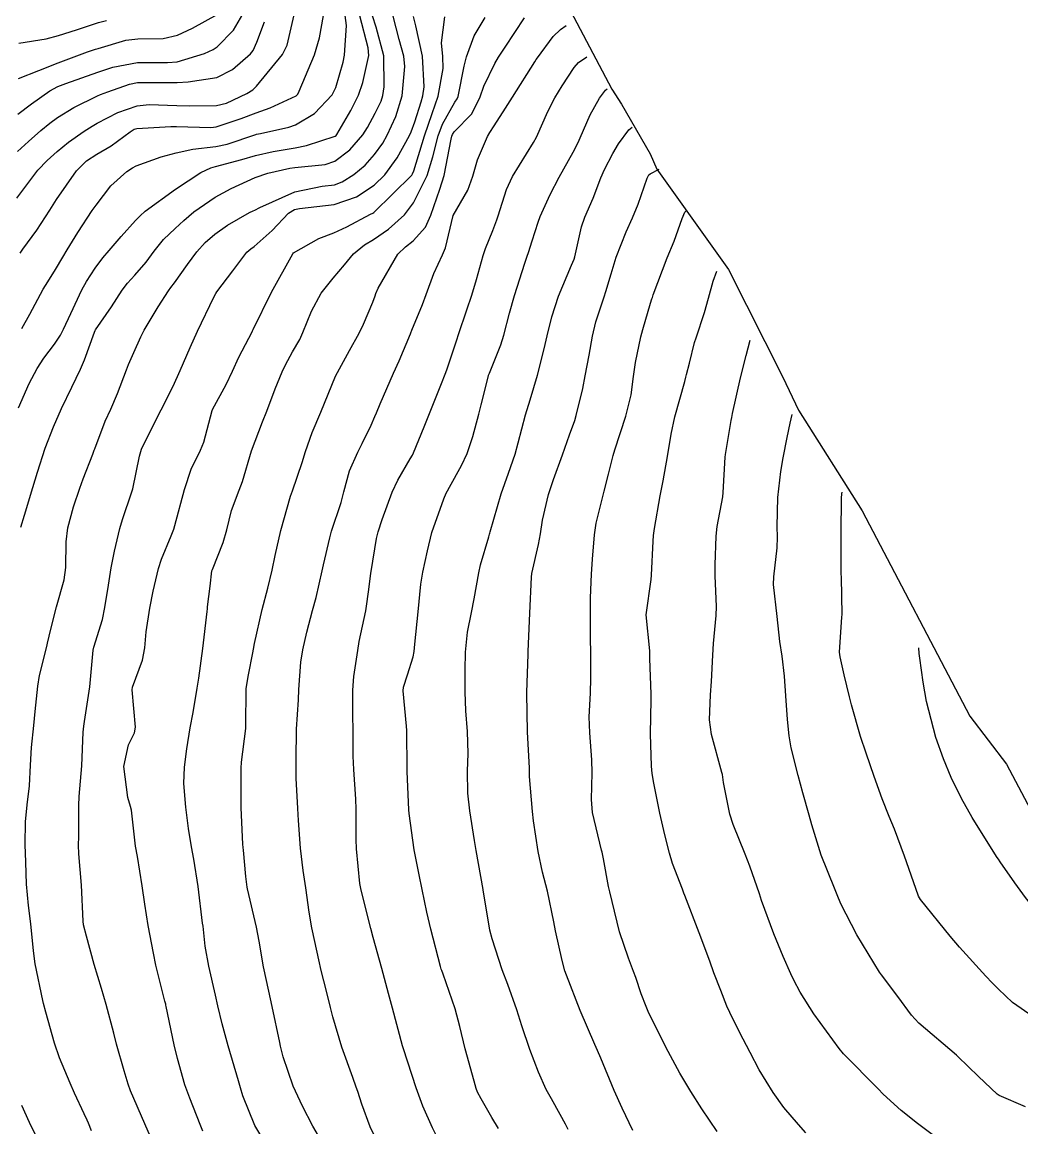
# Model space of a CAD drawing. Header units: metres. Extents: x 318500 to 325275, y 7408834 to 7428799.
# Drawn here: x 322791.5 to 322841.9, y 7421939.7 to 7421995.5 of the extents above; entities that cross this region are included whole.
import ezdxf

# ---------------------------------------------------------------- set-up
doc = ezdxf.new("R2010")
doc.units = ezdxf.units.M
doc.header["$MEASUREMENT"] = 0
for name, color, linetype in [('Area', 45, 'Continuous'), ('Curvas de Nivel 1m', 11, 'Continuous'), ('Curvas de Nivel 5m', 15, 'Continuous'), ('Vias Primárias', 230, 'Continuous')]:
    doc.layers.add(name, color=color, linetype=linetype)

msp = doc.modelspace()

# ---------------------------------------------------------------- linework, layer by layer
at = {"layer": 'Area'}
msp.add_lwpolyline([(322816.29, 7422001.493), (322821.261, 7421992.071), (322821.738, 7421991.32), (322823.187, 7421988.826), (322823.522, 7421988.049), (322827.132, 7421982.987), (322829.877, 7421977.55), (322830.654, 7421975.887), (322833.865, 7421970.825), (322839.297, 7421960.473), (322841.143, 7421958.038), (322849.706, 7421941.869)], dxfattribs=at)
at = {"layer": 'Curvas de Nivel 1m', "flags": 128}
for points, elevation in [([(322791.266, 7421986.579), (322792.334, 7421987.994), (322792.792, 7421988.483), (322793.294, 7421988.928), (322793.875, 7421989.398), (322794.663, 7421989.96), (322795.058, 7421990.209), (322795.316, 7421990.357), (322796.365, 7421990.899), (322797.33, 7421991.244), (322797.943, 7421991.308), (322799.33, 7421991.256), (322799.99, 7421991.231), (322801.331, 7421991.252), (322801.826, 7421991.372), (322802.864, 7421991.855), (322803.155, 7421992.039), (322803.344, 7421992.221), (322804.661, 7421993.83), (322804.894, 7421994.3), (322805.24, 7421995.822)], 789), ([(322791.322, 7421990.819), (322791.999, 7421991.331), (322792.924, 7421991.986), (322793.342, 7421992.208), (322793.732, 7421992.362), (322795.35, 7421992.936), (322796.106, 7421993.189), (322797.355, 7421993.423), (322798.869, 7421993.422), (322799.356, 7421993.462), (322800.724, 7421993.88), (322801.159, 7421994.077), (322801.365, 7421994.205), (322802.194, 7421995.046), (322802.657, 7421995.857)], 787), ([(322791.344, 7421976.007), (322791.897, 7421977.24), (322792.285, 7421977.993), (322792.632, 7421978.514), (322793.169, 7421979.217), (322793.475, 7421979.676), (322793.622, 7421979.973), (322793.983, 7421980.764), (322794.538, 7421981.96), (322794.774, 7421982.389), (322795.217, 7421983.06), (322795.604, 7421983.567), (322795.917, 7421983.943), (322796.53, 7421984.648), (322797.253, 7421985.453), (322797.483, 7421985.7), (322797.731, 7421985.923), (322799.271, 7421987.041), (322800.534, 7421987.881), (322801.041, 7421988.117), (322801.285, 7421988.18), (322802.609, 7421988.538), (322803.293, 7421988.737), (322804.19, 7421988.943), (322805.3, 7421989.122), (322805.874, 7421989.239), (322807.309, 7421989.71), (322807.358, 7421989.74), (322807.396, 7421989.789), (322808.106, 7421991.004), (322808.495, 7421991.778), (322808.708, 7421992.415), (322809.008, 7421993.774), (322808.972, 7421994.168), (322808.547, 7421995.778)], 792), ([(322791.346, 7421992.621), (322792.369, 7421993.014), (322793.354, 7421993.414), (322794.833, 7421993.958), (322795.226, 7421994.088), (322795.363, 7421994.133), (322796.759, 7421994.547), (322797.37, 7421994.622), (322798.643, 7421994.639), (322799.373, 7421994.794), (322800.116, 7421995.151), (322801.39, 7421995.854)], 786), ([(322791.477, 7421970.003), (322791.652, 7421970.603), (322792.07, 7421971.995), (322792.303, 7421972.771), (322792.702, 7421973.986), (322793.111, 7421975.05), (322793.527, 7421975.974), (322794.048, 7421977.055), (322794.482, 7421977.96), (322794.686, 7421978.428), (322795.178, 7421979.825), (322795.214, 7421979.915), (322795.23, 7421979.95), (322796.035, 7421981.098), (322796.576, 7421981.936), (322796.839, 7421982.3), (322797.212, 7421982.708), (322797.78, 7421983.363), (322798.188, 7421983.916), (322798.654, 7421984.494), (322799.247, 7421985.058), (322799.691, 7421985.456), (322800.193, 7421985.886), (322801.268, 7421986.63), (322802.068, 7421987.066), (322803.278, 7421987.623), (322803.924, 7421987.84), (322805.018, 7421988.09), (322805.285, 7421988.127), (322806.801, 7421988.283), (322807.29, 7421988.448), (322808.055, 7421989.026), (322808.702, 7421989.776), (322808.942, 7421990.148), (322809.326, 7421990.867), (322809.624, 7421991.477), (322809.712, 7421991.764), (322809.772, 7421992.191), (322809.77, 7421993.764), (322809.381, 7421995.202), (322809.188, 7421995.772)], 793), ([(322791.516, 7421980.005), (322791.927, 7421980.739), (322792.597, 7421981.989), (322792.823, 7421982.369), (322793.215, 7421982.99), (322793.591, 7421983.608), (322793.807, 7421983.971), (322794.35, 7421984.856), (322795.07, 7421985.953), (322795.263, 7421986.237), (322796.007, 7421987.208), (322796.81, 7421987.935), (322797.096, 7421988.119), (322797.284, 7421988.214), (322798.543, 7421988.66), (322799.294, 7421988.864), (322800.131, 7421989.054), (322801.3, 7421989.19), (322801.862, 7421989.304), (322803.309, 7421989.797), (322803.351, 7421989.808), (322803.556, 7421989.846), (322804.973, 7421990.167), (322805.317, 7421990.282), (322806.277, 7421990.855), (322807.164, 7421991.793), (322807.344, 7421992.155), (322807.712, 7421993.431), (322807.785, 7421993.786), (322807.875, 7421995.292), (322807.821, 7421995.786)], 791), ([(322795.035, 7421939.553), (322794.879, 7421939.947), (322794.808, 7421940.104), (322794.655, 7421940.425), (322794.169, 7421941.462), (322793.953, 7421941.961), (322793.418, 7421943.24), (322793.165, 7421943.973), (322792.723, 7421945.537), (322792.615, 7421945.981), (322792.581, 7421946.132), (322792.2, 7421947.985), (322792.109, 7421948.637), (322791.966, 7421949.988), (322791.854, 7421950.929), (322791.759, 7421951.991), (322791.714, 7421953.098), (322791.686, 7421953.991), (322791.7, 7421955.139), (322791.791, 7421955.991), (322791.902, 7421956.962), (322791.953, 7421957.989), (322792.007, 7421958.881), (322792.124, 7421959.988), (322792.2, 7421960.708), (322792.329, 7421961.986), (322792.417, 7421962.517), (322792.773, 7421963.982), (322792.811, 7421964.142), (322792.979, 7421964.85), (322793.265, 7421965.976), (322793.645, 7421967.336), (322793.734, 7421967.969), (322793.756, 7421969.253), (322793.839, 7421969.968), (322794.12, 7421971.023), (322794.436, 7421971.96), (322794.606, 7421972.428), (322795.096, 7421973.673), (322795.172, 7421973.876), (322795.199, 7421973.949), (322795.726, 7421975.332), (322795.998, 7421975.941), (322796.338, 7421976.731), (322796.794, 7421977.934), (322796.894, 7421978.192), (322797.163, 7421978.809), (322797.515, 7421979.585), (322797.685, 7421979.922), (322798.383, 7421981.103), (322798.909, 7421981.904), (322799.032, 7421982.073), (322799.206, 7421982.312), (322799.865, 7421983.246), (322800.336, 7421983.883), (322800.767, 7421984.347), (322801.243, 7421984.77), (322801.885, 7421985.229), (322802.993, 7421985.853), (322803.172, 7421985.94), (322803.261, 7421985.98), (322803.522, 7421986.105), (322805.271, 7421986.9), (322806.659, 7421987.185), (322807.275, 7421987.259), (322807.66, 7421987.402), (322808.244, 7421987.78), (322808.816, 7421988.246), (322809.295, 7421988.78), (322809.709, 7421989.359), (322809.933, 7421989.761), (322810.372, 7421990.706), (322810.683, 7421991.75), (322810.825, 7421993.218), (322810.77, 7421993.749), (322810.536, 7421994.589), (322810.23, 7421995.757)], 794), ([(322800.645, 7421939.54), (322800.513, 7421939.872), (322799.983, 7421941.2), (322799.74, 7421941.884), (322799.365, 7421943.215), (322799.204, 7421943.892), (322798.797, 7421945.83), (322798.782, 7421945.899), (322798.771, 7421945.94), (322798.732, 7421946.102), (322798.276, 7421947.905), (322798.147, 7421948.519), (322797.892, 7421949.909), (322797.716, 7421950.991), (322797.592, 7421951.912), (322797.346, 7421953.393), (322797.256, 7421953.916), (322797.041, 7421955.734), (322797.004, 7421955.919), (322796.867, 7421956.371), (322796.662, 7421957.923), (322796.901, 7421959.024), (322797.202, 7421959.623), (322797.25, 7421959.917), (322797.079, 7421961.786), (322797.093, 7421961.928), (322797.594, 7421963.287), (322797.711, 7421963.919), (322797.782, 7421964.722), (322797.968, 7421965.915), (322798.144, 7421966.771), (322798.413, 7421967.909), (322798.556, 7421968.378), (322799.045, 7421969.563), (322799.145, 7421969.803), (322799.179, 7421969.898), (322799.225, 7421970.071), (322799.722, 7421971.89), (322800.058, 7421972.913), (322800.523, 7421973.879), (322800.694, 7421974.288), (322801.111, 7421975.87), (322801.131, 7421975.921), (322801.822, 7421977.184), (322802.13, 7421977.86), (322802.449, 7421978.569), (322803.121, 7421979.851), (322803.143, 7421979.888), (322803.181, 7421979.967), (322804.097, 7421981.837), (322805.18, 7421983.771), (322805.21, 7421983.82), (322806.485, 7421984.557), (322807.246, 7421984.837), (322807.901, 7421985.133), (322809.094, 7421985.772), (322809.204, 7421985.827), (322809.261, 7421985.867), (322811.168, 7421987.742), (322811.216, 7421987.806), (322811.283, 7421987.965), (322811.82, 7421989.732), (322812.201, 7421990.853), (322812.501, 7421991.723), (322812.761, 7421993.126), (322812.739, 7421993.719), (322812.675, 7421994.416), (322812.833, 7421995.718)], 796), ([(322804.219, 7421938.231), (322803.268, 7421939.834), (322802.665, 7421941.329), (322802.548, 7421941.721), (322802.51, 7421941.842), (322802.441, 7421942.076), (322801.911, 7421943.852), (322801.614, 7421944.959), (322801.401, 7421945.86), (322801.277, 7421946.403), (322800.936, 7421947.867), (322800.765, 7421948.87), (322800.651, 7421949.872), (322800.628, 7421950.027), (322800.403, 7421951.876), (322800.195, 7421953.25), (322800.078, 7421953.881), (322799.924, 7421954.804), (322799.778, 7421955.886), (322799.691, 7421957.074), (322799.722, 7421957.888), (322799.839, 7421958.825), (322800.008, 7421959.884), (322800.15, 7421960.653), (322800.362, 7421961.879), (322800.438, 7421962.387), (322800.636, 7421963.875), (322800.852, 7421965.736), (322800.869, 7421965.872), (322800.883, 7421965.98), (322801.007, 7421967.026), (322801.101, 7421967.787), (322801.125, 7421967.869), (322801.674, 7421969.23), (322801.844, 7421969.862), (322802.087, 7421970.833), (322802.469, 7421971.856), (322802.633, 7421972.298), (322803.1, 7421973.85), (322803.657, 7421975.307), (322803.859, 7421975.839), (322804.281, 7421976.973), (322804.634, 7421977.828), (322804.807, 7421978.174), (322805.165, 7421978.83), (322805.526, 7421979.464), (322805.686, 7421979.812), (322806.118, 7421980.885), (322806.611, 7421981.799), (322807.218, 7421982.553), (322807.78, 7421983.229), (322808.231, 7421983.78), (322808.788, 7421984.224), (322809.241, 7421984.495), (322809.995, 7421985.013), (322810.801, 7421985.747), (322811.266, 7421986.346), (322811.95, 7421987.73), (322812.228, 7421988.66), (322812.504, 7421989.722), (322812.726, 7421990.312), (322813.336, 7421991.427), (322813.451, 7421991.596), (322813.502, 7421991.708), (322813.817, 7421993.244), (322813.935, 7421993.704), (322814.309, 7421994.768), (322814.87, 7421995.695)], 797), ([(322791.294, 7421988.935), (322791.858, 7421989.446), (322792.482, 7421989.992), (322792.939, 7421990.362), (322793.32, 7421990.647), (322794.14, 7421991.155), (322795.337, 7421991.737), (322795.484, 7421991.802), (322795.85, 7421991.945), (322796.95, 7421992.327), (322797.345, 7421992.407), (322797.834, 7421992.411), (322799.345, 7421992.407), (322799.9, 7421992.446), (322801.348, 7421992.659), (322802.142, 7421993.072), (322803.04, 7421993.853), (322803.181, 7421994.034), (322803.369, 7421994.446), (322803.757, 7421995.472)], 788), ([(322806.639, 7421939.029), (322806.186, 7421939.797), (322805.658, 7421940.803), (322805.191, 7421941.812), (322804.692, 7421943.283), (322804.558, 7421943.821), (322804.516, 7421944.009), (322804.134, 7421945.826), (322803.966, 7421946.599), (322803.702, 7421947.83), (322803.479, 7421949.123), (322803.341, 7421949.834), (322802.885, 7421951.763), (322802.872, 7421951.839), (322802.815, 7421952.387), (322802.694, 7421953.707), (322802.679, 7421953.842), (322802.658, 7421954.017), (322802.574, 7421955.853), (322802.566, 7421956.152), (322802.569, 7421957.853), (322802.591, 7421958.155), (322802.805, 7421959.851), (322802.809, 7421959.954), (322802.831, 7421961.851), (322802.837, 7421961.956), (322802.95, 7421962.542), (322803.158, 7421963.656), (322803.194, 7421963.847), (322803.249, 7421964.122), (322803.629, 7421965.84), (322803.918, 7421966.924), (322804.143, 7421967.833), (322804.287, 7421968.575), (322804.567, 7421969.827), (322805.067, 7421971.551), (322805.16, 7421971.819), (322805.645, 7421973.259), (322805.812, 7421973.809), (322806.15, 7421974.769), (322806.581, 7421975.798), (322807.144, 7421977.159), (322807.335, 7421977.601), (322807.427, 7421977.787), (322808.039, 7421978.91), (322808.519, 7421979.777), (322808.735, 7421980.226), (322809.204, 7421981.345), (322809.321, 7421981.655), (322809.365, 7421981.768), (322809.485, 7421982.038), (322810.474, 7421983.751), (322810.852, 7421984.129), (322811.24, 7421984.436), (322811.866, 7421985.116), (322812.139, 7421985.727), (322812.593, 7421987.034), (322812.808, 7421987.717), (322813.158, 7421989.563), (322813.193, 7421989.712), (322813.224, 7421989.799), (322813.313, 7421989.923), (322814.191, 7421990.838), (322814.624, 7421991.697), (322814.807, 7421992.234), (322815.357, 7421993.374), (322815.55, 7421993.687), (322815.879, 7421994.193), (322816.849, 7421995.668)], 798), ([(322809.501, 7421938.888), (322809.078, 7421939.756), (322808.661, 7421940.898), (322808.449, 7421941.545), (322808.376, 7421941.764), (322808.194, 7421942.251), (322807.65, 7421943.776), (322807.195, 7421945.311), (322807.079, 7421945.785), (322807.015, 7421946.068), (322806.743, 7421947.13), (322806.607, 7421947.651), (322806.573, 7421947.793), (322806.517, 7421948.03), (322806.127, 7421949.8), (322806.004, 7421950.59), (322805.833, 7421951.805), (322805.694, 7421952.682), (322805.556, 7421953.809), (322805.456, 7421955.206), (322805.424, 7421955.812), (322805.351, 7421957.345), (322805.342, 7421957.813), (322805.337, 7421958.256), (322805.37, 7421959.813), (322805.457, 7421961.287), (322805.484, 7421961.812), (322805.586, 7421963.185), (322805.676, 7421963.809), (322805.875, 7421964.702), (322806.173, 7421965.802), (322806.345, 7421966.455), (322806.648, 7421967.796), (322806.717, 7421968.102), (322807.045, 7421969.462), (322807.109, 7421969.73), (322807.125, 7421969.789), (322807.607, 7421971.242), (322807.753, 7421971.783), (322808.033, 7421972.833), (322808.446, 7421973.777), (322808.669, 7421974.211), (322809.121, 7421975.146), (322809.317, 7421975.577), (322809.397, 7421975.766), (322809.582, 7421976.211), (322810.252, 7421977.753), (322810.529, 7421978.38), (322811.106, 7421979.741), (322811.128, 7421979.794), (322811.183, 7421979.924), (322811.713, 7421981.222), (322811.903, 7421981.73), (322812.283, 7421982.786), (322812.714, 7421983.718), (322812.867, 7421984.084), (322813.26, 7421985.71), (322813.993, 7421986.989), (322814.241, 7421987.7), (322814.476, 7421988.52), (322814.986, 7421989.693), (322815.106, 7421989.899), (322815.318, 7421990.236), (322815.897, 7421991.116), (322816.248, 7421991.676), (322817.367, 7421993.459), (322817.448, 7421993.58), (322817.502, 7421993.658), (322818.301, 7421994.726), (322818.664, 7421995.09), (322818.96, 7421995.29)], 799), ([(322815.54, 7421939.671), (322815.208, 7421940.227), (322814.665, 7421941.165), (322814.489, 7421941.512), (322814.418, 7421941.693), (322814.31, 7421942.059), (322813.868, 7421943.698), (322813.593, 7421944.825), (322813.353, 7421945.704), (322812.748, 7421947.46), (322812.682, 7421947.644), (322812.66, 7421947.711), (322812.621, 7421947.843), (322812.128, 7421949.72), (322811.936, 7421950.58), (322811.703, 7421951.727), (322811.549, 7421952.461), (322811.295, 7421953.733), (322811.033, 7421955.562), (322811.021, 7421955.738), (322810.947, 7421957.682), (322810.947, 7421957.739), (322810.946, 7421957.794), (322810.927, 7421959.74), (322810.913, 7421959.96), (322810.736, 7421961.743), (322810.755, 7421961.931), (322810.952, 7421962.55), (322811.241, 7421963.461), (322811.29, 7421963.735), (322811.327, 7421964.088), (322811.492, 7421965.732), (322811.621, 7421967.12), (322811.731, 7421967.729), (322811.96, 7421968.802), (322812.179, 7421969.723), (322812.785, 7421971.432), (322812.906, 7421971.712), (322812.964, 7421971.82), (322813.075, 7421972.013), (322813.685, 7421973.11), (322813.956, 7421973.701), (322814.243, 7421974.569), (322814.545, 7421975.696), (322814.669, 7421976.16), (322815.063, 7421977.691), (322815.084, 7421977.757), (322815.154, 7421977.931), (322815.661, 7421979.195), (322815.812, 7421979.681), (322816.096, 7421980.777), (322816.343, 7421981.673), (322816.874, 7421983.313), (322816.992, 7421983.664), (322817.049, 7421983.847), (322817.242, 7421984.438), (322817.542, 7421985.369), (322817.647, 7421985.654), (322818.154, 7421986.77), (322818.607, 7421987.64), (322819.303, 7421988.91), (322819.549, 7421989.386), (322819.658, 7421989.627), (322820.167, 7421990.782), (322820.633, 7421991.617), (322820.932, 7421992.029), (322821.02, 7421992.1)], 801), ([(322819.048, 7421939.626), (322818.913, 7421939.888), (322818.657, 7421940.379), (322818.209, 7421941.18), (322817.951, 7421941.641), (322817.55, 7421942.514), (322817.116, 7421943.654), (322816.718, 7421944.862), (322816.472, 7421945.664), (322816.011, 7421946.939), (322815.724, 7421947.675), (322815.222, 7421949.234), (322815.113, 7421949.685), (322814.807, 7421951.504), (322814.777, 7421951.69), (322814.772, 7421951.729), (322814.415, 7421953.694), (322814.328, 7421954.205), (322814.09, 7421955.698), (322813.991, 7421956.581), (322813.985, 7421957.699), (322814.021, 7421958.576), (322813.977, 7421959.699), (322813.892, 7421960.734), (322813.861, 7421961.701), (322813.864, 7421962.793), (322813.88, 7421963.701), (322813.984, 7421964.696), (322814.177, 7421965.698), (322814.321, 7421966.376), (322814.549, 7421967.695), (322814.632, 7421968.088), (322815.047, 7421969.503), (322815.09, 7421969.648), (322815.101, 7421969.689), (322815.116, 7421969.754), (322815.675, 7421971.681), (322816.041, 7421972.72), (322816.376, 7421973.671), (322816.536, 7421974.241), (322816.911, 7421975.663), (322817.137, 7421976.409), (322817.511, 7421977.655), (322817.841, 7421978.979), (322818.002, 7421979.648), (322818.238, 7421980.601), (322818.569, 7421981.64), (322819.226, 7421983.202), (322819.352, 7421983.505), (322819.39, 7421983.628), (322819.733, 7421985.145), (322819.891, 7421985.624), (322820.305, 7421986.589), (322820.701, 7421987.616), (322820.879, 7421988.029), (322821.302, 7421988.839), (322821.589, 7421989.324), (322822.108, 7421990.022), (322822.28, 7421990.16)], 802), ([(322822.312, 7421939.585), (322821.779, 7421940.711), (322821.377, 7421941.599), (322820.694, 7421943.229), (322820.533, 7421943.612), (322820.4, 7421943.918), (322819.657, 7421945.621), (322818.963, 7421947.413), (322818.89, 7421947.629), (322818.758, 7421948.156), (322818.415, 7421949.635), (322818.325, 7421950.099), (322818.009, 7421951.642), (322817.767, 7421952.593), (322817.549, 7421953.649), (322817.314, 7421955.192), (322817.262, 7421955.654), (322817.111, 7421957.432), (322817.106, 7421957.657), (322817.101, 7421957.866), (322817.011, 7421959.658), (322816.972, 7421961.627), (322816.972, 7421961.66), (322817.031, 7421963.597), (322817.035, 7421963.659), (322817.034, 7421963.722), (322817.119, 7421965.658), (322817.2, 7421967.474), (322817.227, 7421967.657), (322817.566, 7421969.128), (322817.652, 7421969.651), (322817.757, 7421970.35), (322818.069, 7421971.645), (322818.317, 7421972.406), (322818.761, 7421973.635), (322819.115, 7421974.654), (322819.381, 7421975.373), (322819.462, 7421975.627), (322819.785, 7421976.982), (322819.913, 7421977.622), (322820.116, 7421978.671), (322820.285, 7421979.619), (322820.456, 7421980.352), (322820.872, 7421981.613), (322820.955, 7421981.87), (322821.222, 7421982.775), (322821.479, 7421983.606), (322821.968, 7421984.881), (322822.295, 7421985.594), (322822.589, 7421986.272), (322823.039, 7421987.584), (322823.122, 7421987.752), (322823.18, 7421987.808), (322823.64, 7421988.05)], 803), ([(322826.564, 7421939.531), (322825.792, 7421940.669), (322825.227, 7421941.544), (322824.684, 7421942.464), (322824.089, 7421943.559), (322823.435, 7421944.854), (322823.088, 7421945.575), (322822.979, 7421945.823), (322822.739, 7421946.461), (322822.457, 7421947.294), (322822.35, 7421947.586), (322822.087, 7421948.263), (322821.643, 7421949.597), (322821.278, 7421951.128), (322821.153, 7421951.605), (322821.088, 7421951.881), (322820.827, 7421953.276), (322820.759, 7421953.611), (322820.738, 7421953.704), (322820.285, 7421955.616), (322820.227, 7421956.259), (322820.261, 7421957.616), (322820.253, 7421958.26), (322820.137, 7421959.618), (322820.115, 7421960.426), (322820.171, 7421961.618), (322820.194, 7421962.375), (322820.188, 7421963.618), (322820.179, 7421964.417), (322820.173, 7421965.618), (322820.186, 7421966.435), (322820.232, 7421967.618), (322820.274, 7421968.375), (322820.38, 7421969.617), (322820.469, 7421970.203), (322820.813, 7421971.613), (322820.871, 7421971.814), (322821.086, 7421972.668), (322821.313, 7421973.607), (322821.397, 7421973.898), (322821.96, 7421975.598), (322822.22, 7421976.673), (322822.353, 7421977.592), (322822.453, 7421978.298), (322822.708, 7421979.587), (322822.809, 7421979.962), (322823.206, 7421981.297), (322823.276, 7421981.512), (322823.297, 7421981.579), (322823.341, 7421981.707), (322824.041, 7421983.568), (322824.391, 7421984.415), (322824.806, 7421985.557), (322824.935, 7421985.885), (322825, 7421985.95)], 804), ([(322837.4, 7421939.383), (322836.655, 7421939.933), (322835.839, 7421940.579), (322834.934, 7421941.416), (322834.674, 7421941.68), (322832.924, 7421943.447), (322832.704, 7421943.709), (322831.427, 7421945.463), (322830.741, 7421946.556), (322830.431, 7421947.159), (322830.281, 7421947.477), (322829.892, 7421948.354), (322829.425, 7421949.49), (322828.805, 7421951.173), (322828.697, 7421951.502), (322828.213, 7421952.898), (322827.976, 7421953.513), (322827.369, 7421955.006), (322827.202, 7421955.525), (322826.884, 7421957.119), (322826.824, 7421957.531), (322826.802, 7421957.62), (322826.271, 7421959.536), (322826.182, 7421960.276), (322826.227, 7421961.537), (322826.273, 7421962.214), (322826.35, 7421963.536), (322826.381, 7421964.13), (322826.516, 7421965.535), (322826.536, 7421965.996), (322826.469, 7421967.536), (322826.462, 7421968.102), (322826.506, 7421969.535), (322826.558, 7421970.032), (322826.843, 7421971.532), (322826.868, 7421971.737), (322826.963, 7421973.531), (322826.977, 7421973.656), (322827.114, 7421974.463), (322827.274, 7421975.381), (322827.298, 7421975.527), (322827.338, 7421975.733), (322827.734, 7421977.521), (322828.027, 7421978.657), (322828.22, 7421979.42)], 806), ([(322842.108, 7421940.762), (322840.775, 7421941.338), (322840.671, 7421941.413), (322839.74, 7421942.299), (322838.699, 7421943.306), (322838.63, 7421943.371), (322836.724, 7421944.989), (322836.358, 7421945.396), (322835.661, 7421946.328), (322834.849, 7421947.419), (322834.752, 7421947.56), (322833.609, 7421949.438), (322832.803, 7421951.011), (322832.613, 7421951.452), (322832.468, 7421951.799), (322831.806, 7421953.46), (322831.333, 7421954.985), (322831.201, 7421955.467), (322830.877, 7421956.597), (322830.637, 7421957.474), (322830.3, 7421958.875), (322830.192, 7421959.481), (322830.104, 7421960.301), (322830.02, 7421961.484), (322829.955, 7421962.485), (322829.83, 7421963.487), (322829.726, 7421964.237), (322829.585, 7421965.491), (322829.403, 7421967.105), (322829.41, 7421967.494), (322829.588, 7421968.945), (322829.602, 7421969.492), (322829.591, 7421970.027), (322829.624, 7421971.492), (322829.77, 7421972.81), (322829.888, 7421973.488), (322830.083, 7421974.518), (322830.241, 7421975.246), (322830.34, 7421975.67)], 807), ([(322842.48, 7421945.314), (322841.445, 7421946.037), (322840.744, 7421946.7), (322840.425, 7421947.023), (322840.107, 7421947.35), (322838.772, 7421948.818), (322838.307, 7421949.375), (322836.808, 7421951.224), (322836.71, 7421951.392), (322836.214, 7421952.789), (322836.002, 7421953.402), (322835.494, 7421954.766), (322835.225, 7421955.415), (322834.873, 7421956.302), (322834.477, 7421957.426), (322834.067, 7421958.598), (322833.781, 7421959.437), (322833.34, 7421961.038), (322833.24, 7421961.445), (322832.956, 7421962.543), (322832.757, 7421963.452), (322832.733, 7421963.691), (322832.848, 7421965.451), (322832.856, 7421965.588), (322832.824, 7421967.452), (322832.818, 7421967.657), (322832.812, 7421969.452), (322832.81, 7421969.695), (322832.827, 7421971.452), (322832.851, 7421971.675), (322832.87, 7421971.76)], 808), ([(322846.5, 7421947.65), (322846.284, 7421947.74), (322844.771, 7421948.697), (322843.961, 7421949.298), (322842.797, 7421950.458), (322842.108, 7421951.321), (322841.56, 7421952.071), (322840.828, 7421953.116), (322840.738, 7421953.25), (322840.675, 7421953.342), (322840.393, 7421953.79), (322839.413, 7421955.362), (322838.874, 7421956.32), (322838.363, 7421957.375), (322837.968, 7421958.311), (322837.589, 7421959.383), (322837.12, 7421961.205), (322836.952, 7421962.183), (322836.774, 7421963.393), (322836.742, 7421963.624), (322836.72, 7421963.91)], 809), ([(322792.628, 7421938.494), (322791.91, 7421939.987), (322791.512, 7421940.845)], 793)]:
    msp.add_lwpolyline(points, dxfattribs=dict(at, elevation=elevation))
at = {"layer": 'Curvas de Nivel 5m', "flags": 128}
for points, elevation in [([(322791.429, 7421983.805), (322791.568, 7421984.005), (322792.272, 7421984.967), (322792.939, 7421985.985), (322793.265, 7421986.51), (322794.279, 7421987.965), (322794.78, 7421988.466), (322795.293, 7421988.8), (322796.015, 7421989.227), (322796.973, 7421989.933), (322797.181, 7421990.062), (322797.313, 7421990.1), (322799.026, 7421990.192), (322799.314, 7421990.189), (322801.048, 7421990.14), (322801.315, 7421990.175), (322802.577, 7421990.602), (322803.325, 7421990.877), (322804.036, 7421991.132), (322805.339, 7421991.745), (322805.384, 7421991.774), (322805.423, 7421991.819), (322805.494, 7421991.971), (322806.275, 7421993.806), (322806.514, 7421994.662), (322806.725, 7421995.8)], 790), ([(322798.568, 7421937.953), (322797.713, 7421939.909), (322797.001, 7421941.583), (322796.879, 7421941.918), (322796.68, 7421942.582), (322796.295, 7421943.926), (322796.149, 7421944.488), (322795.776, 7421945.934), (322795.532, 7421946.732), (322795.166, 7421947.944), (322794.771, 7421949.373), (322794.631, 7421949.952), (322794.606, 7421950.129), (322794.519, 7421951.954), (322794.396, 7421953.527), (322794.381, 7421953.957), (322794.39, 7421954.403), (322794.391, 7421955.957), (322794.412, 7421956.412), (322794.537, 7421957.955), (322794.617, 7421959.664), (322794.637, 7421959.954), (322794.67, 7421960.197), (322794.94, 7421961.95), (322795.114, 7421963.802), (322795.145, 7421963.948), (322795.581, 7421965.347), (322795.704, 7421965.943), (322795.88, 7421967.068), (322796.028, 7421967.94), (322796.19, 7421968.781), (322796.465, 7421969.936), (322796.6, 7421970.39), (322797.068, 7421971.778), (322797.113, 7421971.929), (322797.446, 7421973.573), (322797.556, 7421973.923), (322797.953, 7421974.758), (322798.546, 7421975.909), (322799.142, 7421977.106), (322799.507, 7421977.895), (322800.007, 7421979.048), (322800.376, 7421979.882), (322801.197, 7421981.587), (322801.295, 7421981.773), (322801.353, 7421981.868), (322802.152, 7421982.925), (322802.862, 7421983.854), (322803.058, 7421984.027), (322803.234, 7421984.148), (322804.138, 7421984.945), (322804.964, 7421985.824), (322805.262, 7421986.014), (322805.51, 7421986.064), (322807.265, 7421986.257), (322808.394, 7421986.654), (322809.275, 7421987.24), (322809.806, 7421987.762), (322810.433, 7421988.613), (322811.053, 7421989.744), (322811.133, 7421989.922), (322811.32, 7421990.438), (322811.638, 7421991.433), (322811.731, 7421991.734), (322811.804, 7421992.192), (322811.704, 7421993.735), (322811.383, 7421995.273), (322811.264, 7421995.742)], 795), ([(322791.366, 7421994.397), (322792.738, 7421994.621), (322793.372, 7421994.781), (322794.268, 7421995.075), (322795.382, 7421995.438), (322795.787, 7421995.543)], 785), ([(322812.637, 7421938.875), (322812.214, 7421939.717), (322811.736, 7421940.799), (322811.394, 7421941.729), (322810.748, 7421943.691), (322810.734, 7421943.739), (322810.702, 7421943.852), (322810.201, 7421945.745), (322810.005, 7421946.48), (322809.656, 7421947.751), (322809.231, 7421949.305), (322809.106, 7421949.765), (322808.798, 7421950.953), (322808.597, 7421951.772), (322808.551, 7421952.034), (322808.383, 7421953.774), (322808.365, 7421954.246), (322808.373, 7421955.775), (322808.354, 7421956.289), (322808.251, 7421957.776), (322808.225, 7421958.448), (322808.224, 7421959.777), (322808.208, 7421960.49), (322808.197, 7421961.777), (322808.259, 7421962.468), (322808.45, 7421963.775), (322808.525, 7421964.224), (322808.855, 7421965.771), (322808.874, 7421965.889), (322809.006, 7421966.849), (322809.112, 7421967.675), (322809.127, 7421967.768), (322809.391, 7421969.419), (322809.471, 7421969.764), (322809.674, 7421970.379), (322810.183, 7421971.753), (322810.471, 7421972.357), (322811.096, 7421973.442), (322811.206, 7421973.631), (322811.261, 7421973.738), (322811.803, 7421975.047), (322812.071, 7421975.726), (322812.669, 7421977.241), (322812.861, 7421977.714), (322812.943, 7421977.923), (322813.163, 7421978.58), (322813.436, 7421979.448), (322813.522, 7421979.707), (322813.948, 7421980.953), (322814.196, 7421981.7), (322814.441, 7421982.474), (322814.775, 7421983.695), (322814.887, 7421984.042), (322815.249, 7421984.95), (322815.46, 7421985.484), (322815.527, 7421985.686), (322815.941, 7421987.02), (322816.245, 7421987.676), (322817.307, 7421989.394), (322817.452, 7421989.658), (322818.035, 7421990.944), (322818.384, 7421991.644), (322818.746, 7421992.242), (322819.363, 7421993.173), (322819.578, 7421993.416), (322819.99, 7421993.7)], 800), ([(322831.029, 7421939.466), (322830.654, 7421939.883), (322829.923, 7421940.741), (322829.385, 7421941.489), (322828.687, 7421942.643), (322828.22, 7421943.507), (322827.688, 7421944.542), (322827.195, 7421945.523), (322827.05, 7421945.842), (322826.741, 7421946.627), (322826.402, 7421947.533), (322826.187, 7421948.107), (322825.663, 7421949.541), (322824.937, 7421951.42), (322824.89, 7421951.549), (322824.812, 7421951.75), (322824.313, 7421953.046), (322824.153, 7421953.56), (322823.928, 7421954.479), (322823.671, 7421955.568), (322823.366, 7421957.089), (322823.295, 7421957.574), (322823.259, 7421957.94), (322823.208, 7421959.576), (322823.229, 7421961.283), (322823.229, 7421961.576), (322823.174, 7421963.37), (322823.168, 7421963.577), (322823.162, 7421963.768), (322822.99, 7421965.58), (322823.229, 7421967.364), (322823.252, 7421967.577), (322823.336, 7421969.286), (322823.357, 7421969.575), (322823.398, 7421969.92), (322823.693, 7421971.571), (322823.837, 7421972.324), (322824.059, 7421973.566), (322824.239, 7421974.685), (322824.433, 7421975.56), (322824.929, 7421977.334), (322824.983, 7421977.553), (322825.018, 7421977.686), (322825.161, 7421978.271), (322825.422, 7421979.302), (322825.498, 7421979.547), (322825.921, 7421980.82), (322826.124, 7421981.541), (322826.366, 7421982.391), (322826.54, 7421982.9)], 805)]:
    msp.add_lwpolyline(points, dxfattribs=dict(at, elevation=elevation))
at = {"layer": 'Vias Primárias'}
for points in [[(323715.644, 7420145.548, 0), (323709.04, 7420132.939)], [(323831.088, 7420001.787, 0), (323833.844, 7420008.443, 0.220888)]]:
    msp.add_lwpolyline(points, format="xyb", dxfattribs=at)

doc.saveas('drawing.dxf')
